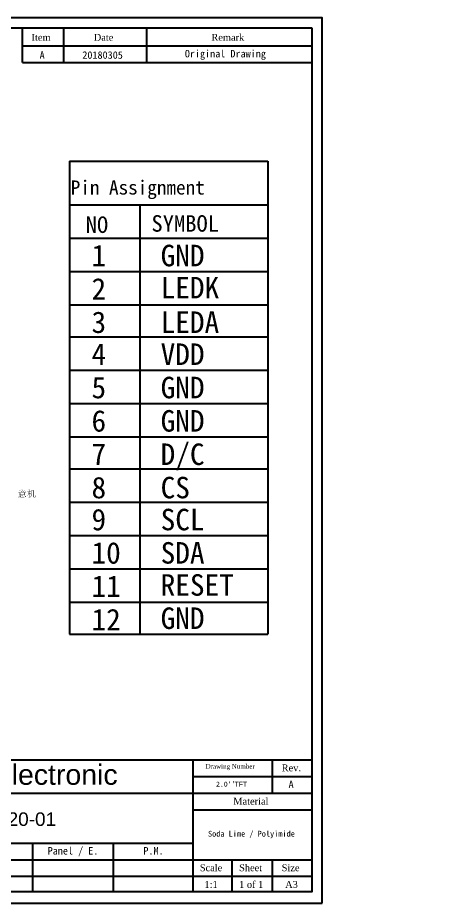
# Model space of a CAD drawing. Header units: millimetres. Extents: x 16 to 282, y 21 to 191.
# Drawn here: x 200.5 to 282.2, y 20.5 to 185.8 of the extents above; entities that cross this region are included whole.
import ezdxf

# ---------------------------------------------------------------- set-up
doc = ezdxf.new("R2010")
doc.units = ezdxf.units.MM
doc.layers.get('0').update_dxf_attribs({"linetype": 'CONTINUOUS'})

msp = doc.modelspace()

# ---------------------------------------------------------------- hatches: boundary and pattern name
at = {"true_color": 0xff0000}
h = msp.add_hatch(color=1, dxfattribs=at)
h.paths.add_polyline_path([(201.216878, 97.746741), (201.326019, 97.68969), (201.375628, 97.6376), (201.377282, 97.588817), (201.342555, 97.541688), (201.633597, 97.541688), (201.719586, 97.627678), (201.845263, 97.502001), (201.527763, 97.502001), (201.626982, 97.435855), (201.547607, 97.384592), (201.441774, 97.270491), (201.818805, 97.270491), (201.918024, 97.369709), (202.05693, 97.230803), (200.806774, 97.230803), (200.648024, 97.210959), (200.588493, 97.270491), (201.402086, 97.270491), (201.466579, 97.404436), (201.501305, 97.502001), (201.064743, 97.502001), (201.145771, 97.448257), (201.19042, 97.406089), (201.205302, 97.368882), (201.197034, 97.330022), (201.147425, 97.287027), (201.123447, 97.298603), (201.111045, 97.339944), (201.087894, 97.40857), (201.03167, 97.502001), (200.905993, 97.502001), (200.820003, 97.488772), (200.767086, 97.541688), (201.289638, 97.541688), (201.268141, 97.632639), (201.203649, 97.733511)])
h.paths.add_polyline_path([(200.846461, 97.171272), (200.939065, 97.118355), (201.65344, 97.118355), (201.699743, 97.171272), (201.798961, 97.098511), (201.752659, 97.058824), (201.753073, 96.929839), (201.754313, 96.827313), (201.75638, 96.751246), (201.759274, 96.701636), (201.66667, 96.661949), (201.66667, 96.72148), (200.939065, 96.72148), (200.939065, 96.688407), (200.846461, 96.655334), (200.853076, 96.909996)])
h.paths.add_polyline_path([(200.939065, 97.078668), (200.939065, 96.939761), (201.66667, 96.939761), (201.66667, 97.078668)])
h.paths.add_polyline_path([(200.939065, 96.900074), (200.939065, 96.761168), (201.66667, 96.761168), (201.66667, 96.900074)])
h.paths.add_polyline_path([(200.793545, 96.602418), (200.820003, 96.595803), (200.807601, 96.442841), (200.783623, 96.354371), (200.748896, 96.309722), (200.704248, 96.288225), (200.621565, 96.304761), (200.617431, 96.339488), (200.671175, 96.390751), (200.743108, 96.473433)])
h.paths.add_polyline_path([(201.17719, 96.688407), (201.19042, 96.708251), (201.324365, 96.642932), (201.395472, 96.592496), (201.416969, 96.543713), (201.402086, 96.483355), (201.36736, 96.453589), (201.329326, 96.496584), (201.271448, 96.584228)])
h.paths.add_polyline_path([(201.726201, 96.602418), (201.746045, 96.622261), (201.897353, 96.539579), (201.980862, 96.476741), (202.008148, 96.418863), (201.990784, 96.351063), (201.970734, 96.325225), (201.95027, 96.320471), (201.929393, 96.336801), (201.908102, 96.374214), (201.841129, 96.479221)])
h.paths.add_polyline_path([(200.972138, 96.384136), (200.970485, 96.551155), (200.965524, 96.655334), (201.111045, 96.582574), (201.058128, 96.542886), (201.058128, 96.417209), (201.073011, 96.356024), (201.130888, 96.33122), (201.527763, 96.33122), (201.576546, 96.339488), (201.603831, 96.377522), (201.617887, 96.448629), (201.626982, 96.556116), (201.65344, 96.556116), (201.656748, 96.459377), (201.66667, 96.394058), (201.688167, 96.355198), (201.726201, 96.337834), (201.668323, 96.278303), (201.560836, 96.258459), (201.097815, 96.258459), (201.040351, 96.268795), (201.00025, 96.293186), (200.977513, 96.331633)])
h = msp.add_hatch(color=1, dxfattribs=at)
h.paths.add_polyline_path([(203.090186, 97.528459), (203.090186, 96.952991), (203.067035, 96.72272), (202.997582, 96.521389), (202.881827, 96.348996), (202.719769, 96.205543), (202.699926, 96.225386), (202.83015, 96.372561), (202.923168, 96.542886), (202.978978, 96.736363), (202.997582, 96.952991), (202.997582, 97.270491), (202.990967, 97.634293), (203.090186, 97.568147), (203.394457, 97.568147), (203.453988, 97.634293), (203.559821, 97.541688), (203.493676, 97.502001), (203.493676, 96.423824), (203.510212, 96.374214), (203.559821, 96.357678), (203.639196, 96.357678), (203.667308, 96.370907), (203.685499, 96.410595), (203.697074, 96.496584), (203.705342, 96.64872), (203.738415, 96.64872), (203.741723, 96.527177), (203.751644, 96.453589), (203.774795, 96.409768), (203.81779, 96.377522), (203.777276, 96.31551), (203.735108, 96.288225), (203.652426, 96.278303), (203.513519, 96.278303), (203.429183, 96.304761), (203.401071, 96.384136), (203.401071, 97.528459)])
h.paths.add_polyline_path([(202.647009, 97.072053), (202.647422, 96.756207), (202.648663, 96.509813), (202.65073, 96.332873), (202.653624, 96.225386), (202.54779, 96.179084), (202.550684, 96.338661), (202.552751, 96.52635), (202.553991, 96.742151), (202.554405, 96.986063), (202.432035, 96.724787), (202.263363, 96.496584), (202.250134, 96.516428), (202.343152, 96.680966), (202.423767, 96.863694), (202.49198, 97.064612), (202.54779, 97.28372), (202.38904, 97.28372), (202.329509, 97.270491), (202.276592, 97.323407), (202.554405, 97.323407), (202.54779, 97.753355), (202.693311, 97.693824), (202.647009, 97.647522), (202.647009, 97.323407), (202.739613, 97.323407), (202.812374, 97.396168), (202.924821, 97.28372), (202.647009, 97.28372), (202.647009, 97.105126), (202.780954, 97.050556), (202.86529, 97.005907), (202.904151, 96.954644), (202.90167, 96.88023), (202.887821, 96.848604), (202.869424, 96.839716), (202.84648, 96.853565), (202.818988, 96.890152), (202.746228, 96.983583)])

# ---------------------------------------------------------------- linework, layer by layer
at = {"color": 7}
for points in [[(257.224389, 20.517545), (257.224389, 185.808045), (34.318222, 185.808045), (34.318222, 20.517545)], [(255.298222, 183.903045), (255.298222, 22.676545), (36.053889, 22.676545), (36.053889, 183.903045)]]:
    msp.add_lwpolyline(points, close=True, dxfattribs=at)
for points in [[(201.344389, 177.447212), (201.344389, 183.903045)], [(209.070222, 177.447212), (209.070222, 183.903045)], [(224.543056, 177.447212), (224.543056, 183.903045)], [(201.344389, 180.558712), (255.298222, 180.558712)], [(201.344389, 177.447212), (255.298222, 177.447212)], [(201.344389, 177.447212), (255.298222, 177.447212)], [(210.149722, 159.011045), (247.127889, 159.011045)], [(210.149722, 159.011045), (210.149722, 70.746045)], [(247.127889, 159.011045), (247.127889, 70.746045)], [(210.149722, 150.883045), (247.127889, 150.883045)], [(223.251889, 150.883045), (223.251889, 70.746045)], [(210.149722, 144.660045), (247.127889, 144.660045)], [(210.149722, 138.458212), (247.127889, 138.458212)], [(210.149722, 132.235212), (247.127889, 132.235212)], [(210.149722, 126.245045), (247.127889, 126.245045)], [(210.149722, 120.022045), (247.127889, 120.022045)], [(210.149722, 113.820212), (247.127889, 113.820212)], [(210.149722, 107.597212), (247.127889, 107.597212)], [(210.149722, 101.607045), (247.127889, 101.607045)], [(210.149722, 95.384045), (247.127889, 95.384045)], [(210.149722, 89.182212), (247.127889, 89.182212)], [(210.149722, 89.182212), (247.127889, 89.182212)], [(210.149722, 82.959212), (247.127889, 82.959212)], [(210.149722, 76.736212), (247.127889, 76.736212)], [(210.149722, 70.746045), (247.127889, 70.746045)], [(210.149722, 70.746045), (247.127889, 70.746045)], [(125.250222, 47.314545), (255.298222, 47.314545)], [(233.157889, 22.676545), (233.157889, 47.314545)], [(247.974556, 41.091545), (247.974556, 47.314545)], [(233.157889, 44.203045), (255.298222, 44.203045)], [(125.250222, 41.091545), (255.298222, 41.091545)], [(233.157889, 37.980045), (255.298222, 37.980045)], [(147.602222, 31.757045), (233.157889, 31.757045)], [(203.270556, 22.676545), (203.270556, 31.757045)], [(218.320056, 22.676545), (218.320056, 31.757045)], [(147.602222, 28.645545), (255.298222, 28.645545)], [(240.460389, 22.676545), (240.460389, 28.645545)], [(247.974556, 22.676545), (247.974556, 28.645545)], [(147.602222, 25.555212), (255.298222, 25.555212)]]:
    msp.add_lwpolyline(points, dxfattribs=at)

# ---------------------------------------------------------------- texts
at = {"color": 7, "attachment_point": 1}
for s, insert, char_height in [('{\\fTimes New Roman|b0|i0|c0;Item}', (203.05975, 182.791497), 1.280328), ('{\\fTimes New Roman|b0|i0|c0;Date}', (214.6603, 182.791497), 1.280328), ('{\\fTimes New Roman|b0|i0|c0;Remark}', (236.587953, 182.791497), 1.280328), ('{\\fSimSun|b0|i0|c0;A}', (204.56207, 179.535581), 1.388634), ('{\\fSimSun|b0|i0|c0;20180305}', (212.520809, 179.535581), 1.388634), ('{\\fSimSun|b0|i0|c0;Original Drawing}', (231.634406, 179.789579), 1.388634), ('{\\fSimSun|b0|i0|c0;Pin Assignment}', (210.361406, 155.43229), 2.62297), ('{\\fSimSun|b0|i0|c0;NO}', (213.155585, 148.719525), 3.085864), ('{\\fSimSun|b0|i0|c0;SYMBOL}', (225.411047, 148.952516), 3.085864), ('{\\fSimSun|b0|i0|c0;1}', (214.234916, 143.422206), 4.011654), ('{\\fSimSun|b0|i0|c0;GND}', (227.125327, 143.424436), 4.011654), ('{\\fSimSun|b0|i0|c0;LEDK}', (227.125327, 137.432468), 4.011654), ('{\\fSimSun|b0|i0|c0;2}', (214.234916, 137.199424), 4.011654), ('{\\fSimSun|b0|i0|c0;3}', (214.234916, 130.976635), 4.011654), ('{\\fSimSun|b0|i0|c0;LEDA}', (227.125327, 130.978305), 4.011654), ('{\\fSimSun|b0|i0|c0;4}', (214.234916, 125.007559), 4.011654), ('{\\fSimSun|b0|i0|c0;VDD}', (227.125327, 125.00923), 4.011654), ('{\\fSimSun|b0|i0|c0;5}', (214.234916, 118.784769), 4.011654), ('{\\fSimSun|b0|i0|c0;GND}', (227.125327, 118.78644), 4.011654), ('{\\fSimSun|b0|i0|c0;6}', (214.234916, 112.561979), 4.011654), ('{\\fSimSun|b0|i0|c0;GND}', (227.125327, 112.56365), 4.011654), ('{\\fSimSun|b0|i0|c0;7}', (214.234916, 106.339206), 4.011654), ('{\\fSimSun|b0|i0|c0;D/C}', (227.125327, 106.338087), 4.011654), ('{\\fSimSun|b0|i0|c0;8}', (214.234916, 100.116417), 4.011654), ('{\\fSimSun|b0|i0|c0;CS}', (227.125327, 100.115297), 4.011654), ('{\\fSimSun|b0|i0|c0;9}', (214.234916, 94.147341), 4.011654), ('{\\fSimSun|b0|i0|c0;SCL}', (227.125327, 94.148443), 4.011654), ('{\\fSimSun|b0|i0|c0;10}', (214.234916, 87.924551), 4.011654), ('{\\fSimSun|b0|i0|c0;SDA}', (227.125327, 87.925653), 4.011654), ('{\\fSimSun|b0|i0|c0;11}', (214.234916, 81.701761), 4.011654), ('{\\fSimSun|b0|i0|c0;RESET}', (227.125327, 81.935356), 4.011654), ('{\\fSimSun|b0|i0|c0;12}', (214.234916, 75.478971), 4.011654), ('{\\fSimSun|b0|i0|c0;GND}', (227.125327, 75.733237), 4.011654), ('{\\fArial|b0|i0|c0;GoldenMorning Electronic}', (158.055021, 46.431756), 3.798579), ('{\\fTimes New Roman|b0|i0|c0;Drawing Number}', (235.508105, 46.495764), 0.853537), ('{\\fTimes New Roman|b0|i0|c0;Rev.}', (249.690031, 46.435884), 1.280328), ("{\\fSimSun|b0|i0|c0;2.0''}", (237.455411, 43.224001), 0.925739), ('{\\fArial|b0|i0|c0;TFT}', (240.884504, 43.224001), 0.925739), ('{\\fSimSun|b0|i0|c0;A}', (250.980305, 43.432614), 1.388634), ('{\\fTimes New Roman|b0|i0|c0;Material}', (240.672889, 40.213146), 1.280328), ('{\\fArial|b0|i0|c0;GMT020-01}', (188.764326, 37.487427), 2.532386), ('{\\fSimSun|b0|i0|c0;Soda Lime / Polyimide}', (235.95142, 34.044192), 1.080037), ('{\\fSimSun|b0|i0|c0;Panel / E.}', (206.064873, 31.007997), 1.388634), ('{\\fSimSun|b0|i0|c0;P.M.}', (223.908555, 31.00798), 1.388634), ('{\\fTimes New Roman|b0|i0|c0;Scale}', (234.428654, 27.788099), 1.280328), ('{\\fTimes New Roman|b0|i0|c0;Sheet}', (241.752324, 27.788323), 1.280328), ('{\\fTimes New Roman|b0|i0|c0;Size}', (249.690031, 27.788099), 1.280328), ('{\\fTimes New Roman|b0|i0|c0;1:1}', (235.296456, 24.676506), 1.280328), ('{\\fTimes New Roman|b0|i0|c0;1 of 1}', (241.752324, 24.676747), 1.280328), ('{\\fTimes New Roman|b0|i0|c0;A3}', (250.346115, 24.676506), 1.280328)]:
    msp.add_mtext(s, dxfattribs=dict(at, insert=insert, char_height=char_height))
at = {"color": 7, "insert": (282.24353, 53.918966), "char_height": 4.558295, "attachment_point": 7, "rotation": 270}
msp.add_mtext('{\\fTahoma|b0|i0|c0; }', dxfattribs=at)

doc.saveas('drawing.dxf')
